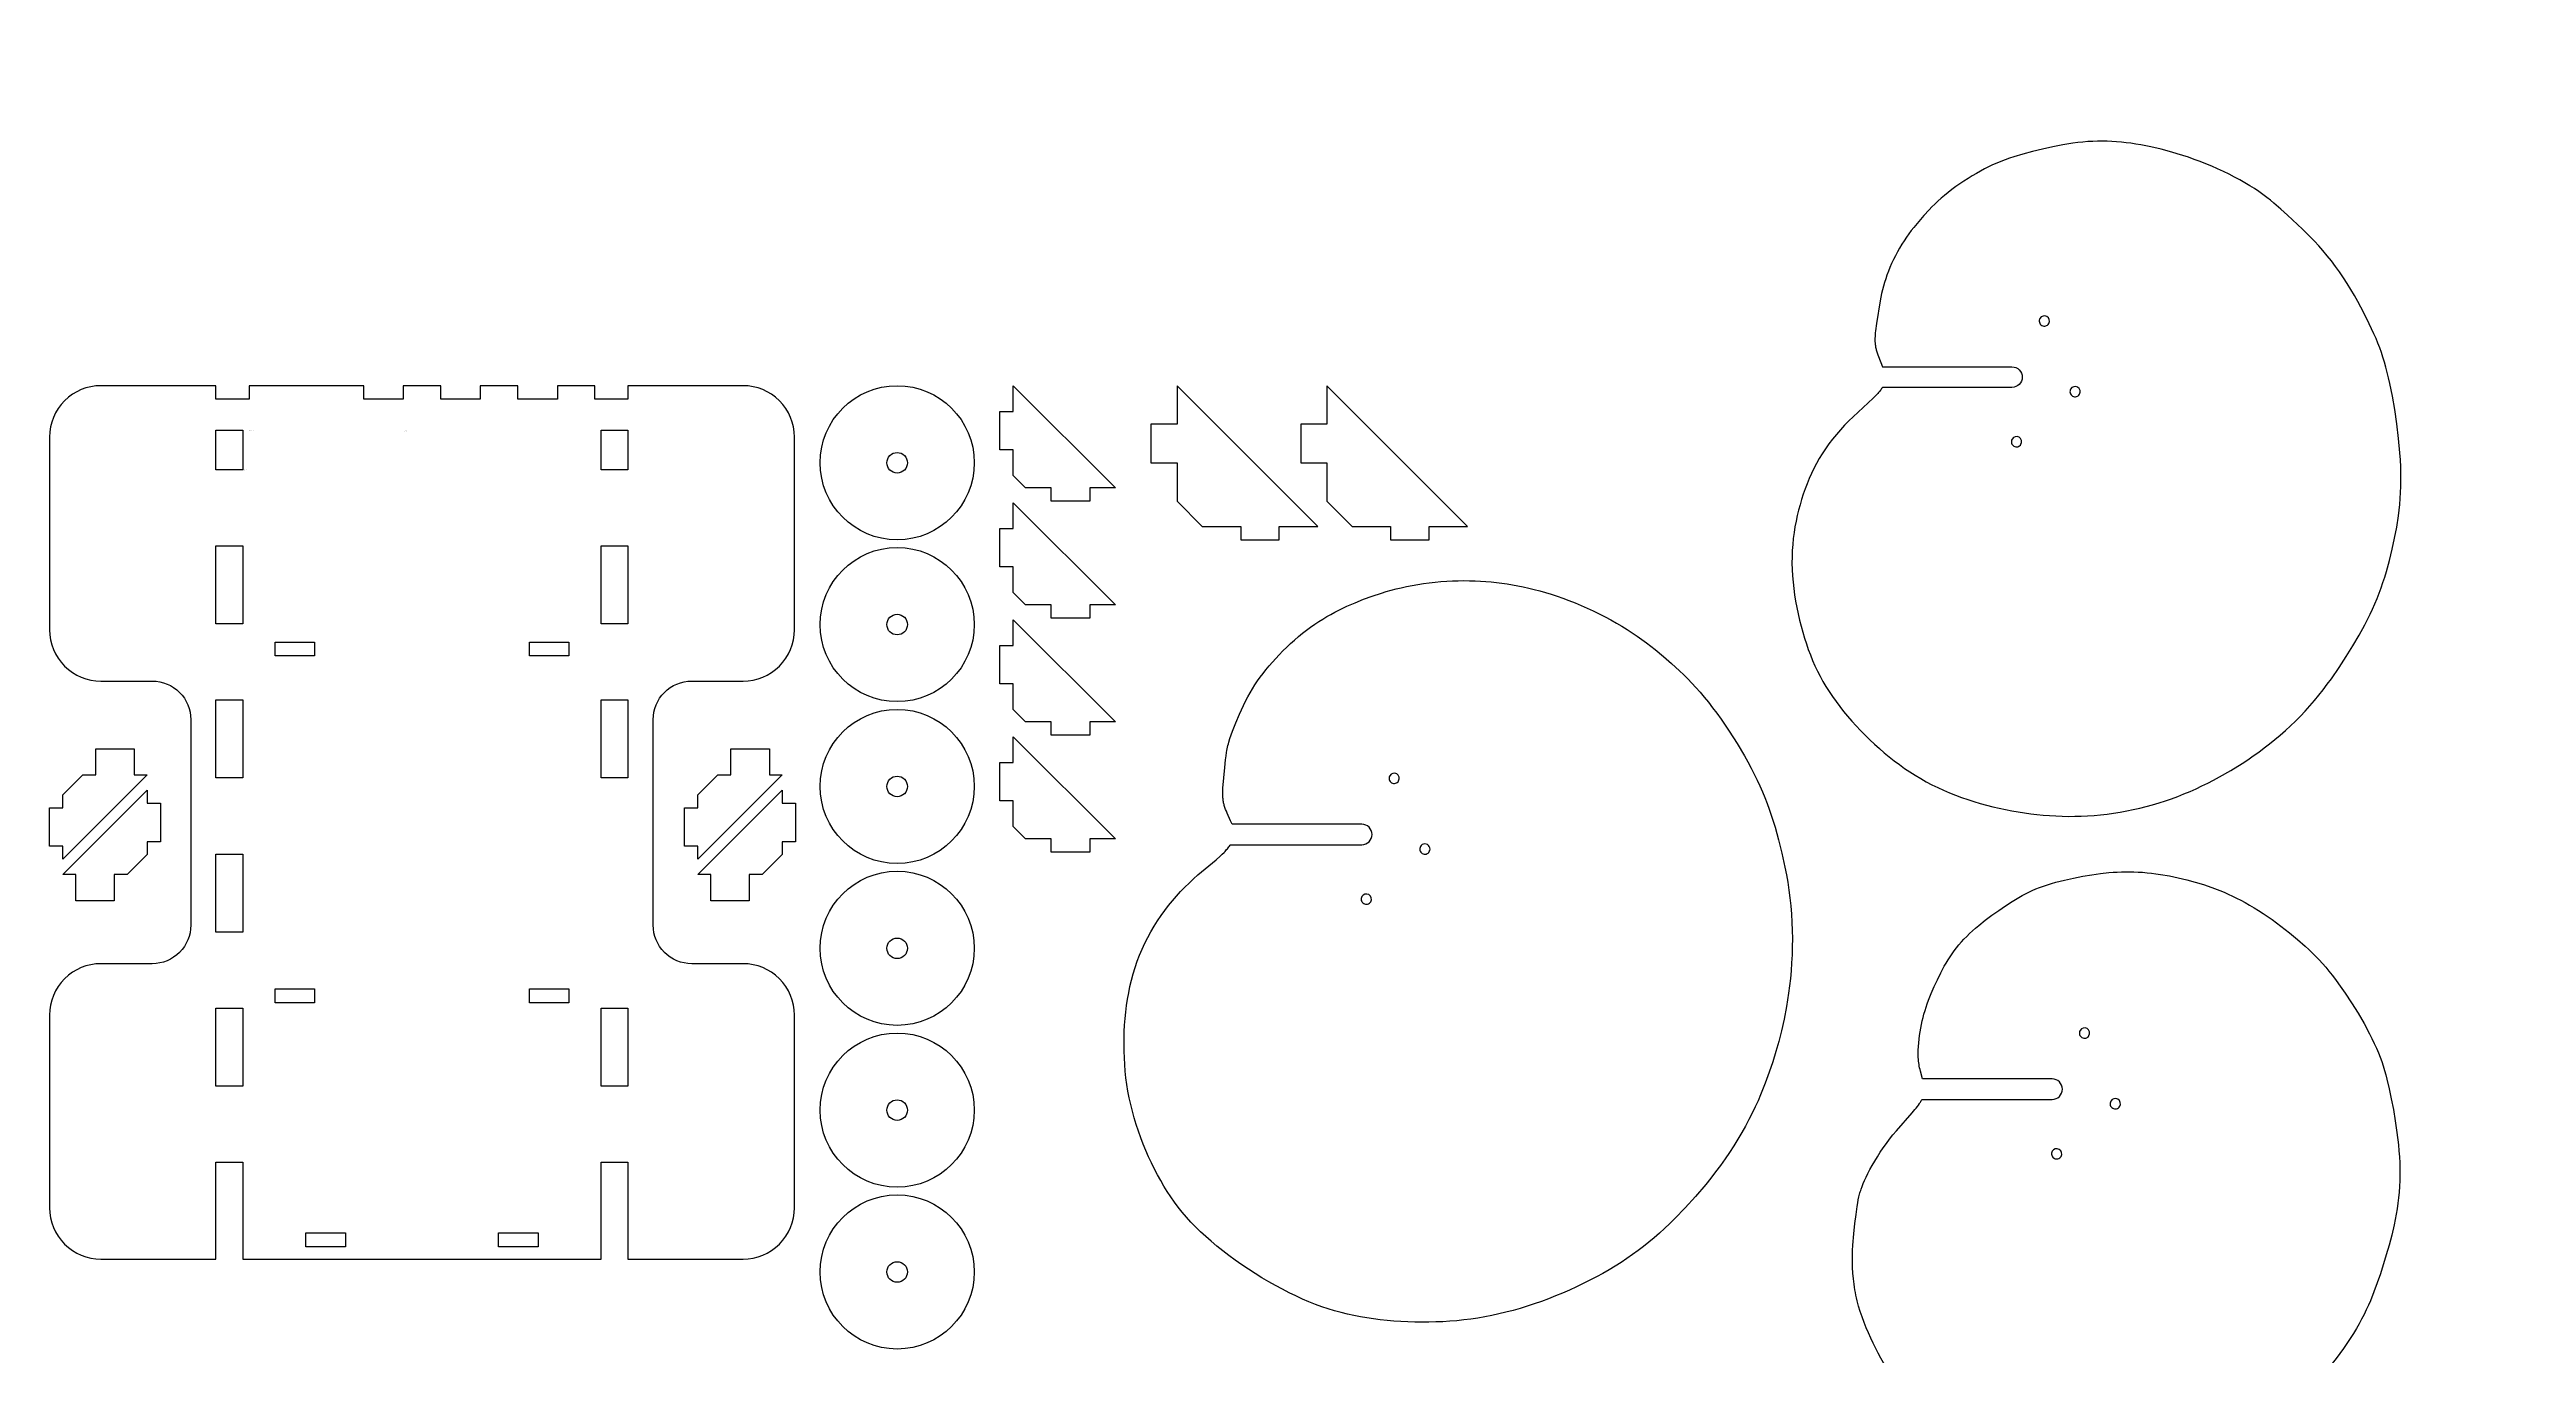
# Model space of a CAD drawing. Extents: x -164 to 800, y -839 to 363.
# Drawn here: x -164 to 800, y -146 to 363 of the extents above; entities that cross this region are included whole.
import ezdxf

# ---------------------------------------------------------------- set-up
doc = ezdxf.new("R2010")
doc.units = 0
doc.header["$MEASUREMENT"] = 0
for name, color, linetype in [('01_Corte Exterior', 160, 'CONTINUOUS'), ('02_Corte Interior', 4, 'CONTINUOUS'), ('DEFAULT', 7, 'CONTINUOUS')]:
    doc.layers.add(name, color=color, linetype=linetype)

# ---------------------------------------------------------------- blocks, each defined once
blk = doc.blocks.new('A$C30EB68E0')
at = {"layer": '01_Corte Exterior'}
blk.add_circle((30, 30), 30, dxfattribs=at)
at = {"layer": '02_Corte Interior'}
blk.add_circle((30, 30), 4, dxfattribs=at)
blk = doc.blocks.new('A$C096F7809')
at = {"layer": '01_Corte Exterior', "elevation": -7.3}
blk.add_lwpolyline([(0, 20, 0.414214), (20, 0), (64.8, 0), (64.8, 37.7), (75.2, 37.7), (75.2, 0), (214.8, 0), (214.8, 37.7), (225.2, 37.7), (225.2, 0), (270, 0, 0.414214), (290, 20), (290, 95, 0.414214), (270, 115), (250, 115, -0.414214), (235, 130), (235, 210, -0.414214), (250, 225), (270, 225, 0.414214), (290, 245), (290, 320, 0.414214), (270, 340), (225.2, 340), (225.2, 334.8), (212.3, 334.8), (212.3, 340), (197.7, 340), (197.7, 334.8), (182.3, 334.8), (182.3, 340), (167.7, 340), (167.7, 334.8), (152.3, 334.8), (152.3, 340), (137.7, 340), (137.7, 334.8), (122.3, 334.8), (122.3, 340), (77.7, 340), (77.7, 334.8), (64.8, 334.8), (64.8, 340), (20, 340, 0.414214), (0, 320), (0, 245, 0.414214), (20, 225), (40, 225, -0.414214), (55, 210), (55, 130, -0.414214), (40, 115), (20, 115, 0.414214), (0, 95)], format="xyb", close=True, dxfattribs=at)
at = {"layer": '02_Corte Interior', "elevation": -7.3}
for points in [[(64.8, 307.3), (64.8, 322.7), (75.2, 322.7), (75.2, 307.3)], [(225.2, 307.3), (214.8, 307.3), (214.8, 322.7), (225.2, 322.7)], [(64.8, 277.7), (75.2, 277.7), (75.2, 247.3), (64.8, 247.3)], [(225.2, 247.3), (214.8, 247.3), (214.8, 277.7), (225.2, 277.7)], [(103.2, 234.8), (87.8, 234.8), (87.8, 240.2), (103.2, 240.2)], [(186.8, 240.2), (202.2, 240.2), (202.2, 234.8), (186.8, 234.8)], [(64.8, 187.3), (64.8, 217.7), (75.2, 217.7), (75.2, 187.3)], [(225.2, 187.3), (214.8, 187.3), (214.8, 217.7), (225.2, 217.7)], [(75.2, 157.7), (75.2, 127.3), (64.8, 127.3), (64.8, 157.7)], [(64.8, 97.7), (75.2, 97.7), (75.2, 67.3), (64.8, 67.3)], [(103.2, 99.8), (87.8, 99.8), (87.8, 105.2), (103.2, 105.2)], [(186.8, 105.2), (202.2, 105.2), (202.2, 99.8), (186.8, 99.8)], [(225.2, 67.3), (214.8, 67.3), (214.8, 97.7), (225.2, 97.7)], [(99.8, 4.8), (99.8, 10.2), (115.2, 10.2), (115.2, 4.8)], [(174.8, 4.8), (174.8, 10.2), (190.2, 10.2), (190.2, 4.8)]]:
    blk.add_lwpolyline(points, close=True, dxfattribs=at)
blk = doc.blocks.new('A$C3C6E755B')
at = {"layer": '01_Corte Exterior', "elevation": 80}
blk.add_lwpolyline([(10.2, 33), (10.2, 38), (43, 5.2), (38, 5.2), (38, 0), (23, 0), (23, 5.2), (18, 5.2), (10.2, 13), (10.2, 18), (0, 18), (0, 33)], close=True, dxfattribs=at)
blk = doc.blocks.new('A$C7F802CB3')
at = {"layer": '01_Corte Exterior', "elevation": -124.15}
blk.add_lwpolyline([(10, 0), (10, 5.2), (0, 5.2), (39.8, 45), (39.8, 35), (45, 35), (45, 20), (39.8, 20), (39.8, 10), (35, 5.2), (25, 5.2), (25, 0)], close=True, dxfattribs=at)
blk = doc.blocks.new('A$C5E3D5326')
at = {"layer": '01_Corte Exterior', "elevation": 175}
blk.add_lwpolyline([(0, 30), (10.2, 30), (10.2, 15), (20, 5.2), (35, 5.2), (35, 0), (50, 0), (50, 5.2), (65, 5.2), (10.2, 60), (10.2, 45), (0, 45)], close=True, dxfattribs=at)
blk = doc.blocks.new('A$C766F6793')
at = {"layer": '01_Corte Exterior', "elevation": -25.5}
blk.add_lwpolyline([(151.16, 97.05), (194.83, 122.27), (197.04, 120.12), (197.5, 119.65), (197.95, 119.16), (198.39, 118.65), (198.83, 118.13), (199.25, 117.59), (199.66, 117.04), (200.06, 116.47), (200.45, 115.88), (200.83, 115.29), (201.2, 114.68), (201.55, 114.05), (201.89, 113.42), (202.55, 112.14), (203.16, 110.82), (203.75, 109.5), (204.3, 108.17), (204.82, 106.83), (205.32, 105.49), (205.78, 104.15), (206.22, 102.81), (206.62, 101.47), (206.99, 100.11), (207.32, 98.75), (207.63, 97.38), (207.9, 96), (208.14, 94.6), (208.56, 91.76), (208.89, 88.86), (209.15, 85.94), (209.33, 83), (209.43, 80.07), (209.43, 78.62), (209.41, 77.17), (209.35, 75.73), (209.25, 74.3), (209.11, 72.87), (208.92, 71.44), (208.69, 70), (208.41, 68.55), (208.08, 67.09), (207.7, 65.62), (207.27, 64.14), (206.8, 62.64), (206.29, 61.13), (205.74, 59.61), (204.56, 56.58), (203.29, 53.57), (201.97, 50.62), (200.61, 47.77), (199.21, 45.02), (198.49, 43.69), (197.75, 42.39), (196.99, 41.11), (196.2, 39.85), (195.38, 38.61), (194.51, 37.38), (193.6, 36.17), (192.64, 34.95), (191.63, 33.74), (190.55, 32.52), (189.42, 31.29), (188.22, 30.06), (186.98, 28.83), (185.69, 27.6), (183.01, 25.15), (180.27, 22.78), (177.52, 20.51), (174.81, 18.4), (172.14, 16.43), (170.81, 15.51), (169.46, 14.62), (168.1, 13.76), (166.72, 12.92), (165.31, 12.11), (163.86, 11.32), (162.37, 10.55), (160.85, 9.79), (159.29, 9.06), (157.7, 8.35), (156.08, 7.67), (154.44, 7.01), (151.12, 5.77), (147.8, 4.66), (144.48, 3.68), (141.19, 2.82), (137.9, 2.07), (134.6, 1.43), (131.23, 0.89), (129.52, 0.66), (127.77, 0.47), (125.98, 0.3), (124.16, 0.17), (122.29, 0.07), (120.37, 0.02), (118.41, 0), (116.4, 0.03), (114.35, 0.09), (112.27, 0.2), (108.03, 0.53), (103.77, 0.99), (99.58, 1.58), (95.51, 2.26), (91.62, 3.04), (89.74, 3.47), (87.89, 3.93), (86.07, 4.42), (84.26, 4.95), (82.46, 5.53), (80.64, 6.15), (78.81, 6.83), (76.94, 7.56), (75.04, 8.35), (73.09, 9.2), (69.08, 11.07), (64.95, 13.15), (60.81, 15.37), (56.77, 17.68), (52.95, 20.03), (51.16, 21.2), (49.44, 22.37), (47.81, 23.53), (46.27, 24.7), (44.8, 25.87), (43.4, 27.04), (42.05, 28.24), (40.74, 29.45), (39.45, 30.71), (38.18, 32), (35.6, 34.74), (32.94, 37.71), (30.17, 40.93), (27.32, 44.38), (24.44, 48.03), (21.61, 51.82), (20.24, 53.76), (18.91, 55.72), (17.64, 57.7), (16.41, 59.68), (15.25, 61.67), (14.15, 63.67), (13.11, 65.67), (12.13, 67.67), (11.22, 69.66), (10.36, 71.66), (9.56, 73.66), (8.81, 75.65), (8.1, 77.64), (7.45, 79.62), (6.25, 83.57), (5.18, 87.48), (4.22, 91.33), (2.56, 98.83), (1.84, 102.5), (1.22, 106.16), (0.7, 109.88), (0.48, 111.78), (0.3, 113.72), (0.16, 115.71), (0.06, 117.75), (0.01, 119.84), (0, 121.99), (0.04, 124.21), (0.13, 126.48), (0.28, 128.81), (0.47, 131.18), (0.73, 133.59), (1.03, 136.04), (1.39, 138.51), (1.8, 141), (2.27, 143.49), (2.78, 145.97), (3.35, 148.44), (3.96, 150.89), (4.61, 153.3), (5.3, 155.68), (6.03, 158.02), (6.79, 160.31), (7.59, 162.55), (8.41, 164.74), (10.11, 168.96), (11.88, 172.98), (13.71, 176.82), (15.61, 180.49), (16.59, 182.27), (17.59, 184.03), (18.63, 185.76), (19.71, 187.48), (20.83, 189.18), (22, 190.86), (23.22, 192.54), (24.5, 194.21), (25.85, 195.88), (27.27, 197.54), (28.75, 199.2), (30.29, 200.86), (31.91, 202.51), (33.58, 204.16), (35.31, 205.79), (37.09, 207.41), (38.91, 209.02), (40.78, 210.59), (44.6, 213.67), (48.49, 216.6), (52.42, 219.35), (56.35, 221.92), (58.31, 223.13), (60.26, 224.28), (62.21, 225.39), (64.16, 226.44), (66.1, 227.44), (68.05, 228.39), (69.99, 229.28), (71.95, 230.13), (73.92, 230.93), (75.9, 231.67), (77.9, 232.36), (79.93, 233.01), (81.99, 233.6), (84.08, 234.14), (86.22, 234.63), (88.4, 235.06), (90.63, 235.44), (92.9, 235.76), (95.22, 236.04), (97.59, 236.26), (100, 236.42), (102.45, 236.53), (104.93, 236.59), (107.42, 236.6), (109.92, 236.56), (112.42, 236.47), (114.91, 236.33), (117.36, 236.15), (119.78, 235.93), (122.14, 235.67), (124.45, 235.36), (126.68, 235.02), (128.85, 234.63), (130.93, 234.21), (132.95, 233.75), (134.9, 233.24), (136.78, 232.69), (138.62, 232.1), (140.41, 231.47), (142.17, 230.78), (143.92, 230.04), (145.66, 229.25), (147.4, 228.41), (149.16, 227.52), (150.93, 226.57), (152.72, 225.56), (154.53, 224.5), (156.36, 223.39), (158.19, 222.23), (160.02, 221.02), (161.85, 219.76), (163.67, 218.46), (165.45, 217.12), (167.2, 215.73), (168.91, 214.3), (170.57, 212.83), (172.17, 211.32), (173.72, 209.77), (174.46, 208.98), (175.2, 208.18), (175.91, 207.36), (176.61, 206.53), (177.3, 205.69), (177.97, 204.84), (179.27, 203.1), (180.52, 201.32), (181.71, 199.49), (182.85, 197.61), (183.94, 195.7), (184.99, 193.77), (185.99, 191.82), (187.85, 187.94), (189.5, 184.24), (190.92, 180.88), (192.07, 177.97), (192.55, 176.69), (192.97, 175.53), (193.32, 174.45), (193.62, 173.42), (193.76, 172.92), (193.88, 172.41), (194, 171.9), (194.1, 171.37), (194.3, 170.28), (194.47, 169.08), (194.62, 167.77), (194.75, 166.32), (194.86, 164.75), (194.94, 163.04), (194.98, 161.22), (194.99, 159.29), (194.94, 157.29), (194.85, 155.24), (194.69, 153.15), (194.49, 151.06), (194.22, 148.97), (193.92, 146.9), (193.57, 144.88), (191.72, 135.7), (191.43, 134.1), (191.31, 133.34), (191.21, 132.59), (191.14, 131.87), (191.08, 131.17), (191.06, 130.83), (191.05, 130.5), (191.05, 130.17), (191.05, 129.85), (191.06, 129.59), (191.07, 129.33), (147.16, 103.98, 1)], format="xyb", close=True, dxfattribs=at)
at = {"layer": '02_Corte Interior', "elevation": -25.5}
for points in [[(135.05, 123.42, 0.414214), (133.05, 121.42, 1), (137.05, 121.42, 0.414214)], [(125.04, 95.14, 0.414214), (123.04, 93.14, 1), (127.04, 93.14, 0.414214)], [(149.16, 77.3, 0.414214), (147.16, 75.3, 1), (151.16, 75.3, 0.414214)]]:
    blk.add_lwpolyline(points, format="xyb", close=True, dxfattribs=at)
blk = doc.blocks.new('A$C0D4C4A23')
at = {"layer": '01_Corte Exterior', "elevation": 138.35}
blk.add_lwpolyline([(165.3, 114.3), (209, 139.53), (209, 139.82), (209.01, 140.1), (209.03, 140.47), (209.06, 140.84), (209.11, 141.23), (209.16, 141.61), (209.23, 142.01), (209.31, 142.41), (209.4, 142.82), (209.49, 143.23), (209.71, 144.08), (209.96, 144.96), (213.17, 155.12), (213.8, 157.37), (214.38, 159.67), (214.9, 162), (215.35, 164.34), (215.73, 166.68), (216.02, 169.01), (216.24, 171.32), (216.37, 173.6), (216.43, 175.85), (216.4, 178.07), (216.31, 180.26), (216.15, 182.42), (215.92, 184.56), (215.63, 186.68), (215.28, 188.79), (214.88, 190.9), (214.42, 193), (213.91, 195.1), (213.35, 197.21), (212.73, 199.32), (212.05, 201.44), (211.31, 203.57), (210.5, 205.7), (209.61, 207.84), (208.65, 209.97), (207.61, 212.1), (206.48, 214.23), (205.28, 216.34), (204, 218.44), (202.65, 220.52), (201.22, 222.57), (199.74, 224.6), (198.19, 226.58), (196.6, 228.53), (194.98, 230.44), (193.32, 232.3), (191.63, 234.1), (189.92, 235.86), (188.2, 237.55), (186.47, 239.19), (184.72, 240.77), (182.96, 242.29), (181.18, 243.75), (179.37, 245.16), (177.54, 246.5), (175.67, 247.79), (173.77, 249.03), (171.82, 250.21), (169.81, 251.34), (167.76, 252.43), (165.65, 253.47), (163.48, 254.46), (161.27, 255.4), (159, 256.3), (156.69, 257.16), (154.33, 257.97), (151.95, 258.73), (149.53, 259.45), (147.09, 260.12), (144.64, 260.75), (142.18, 261.32), (139.7, 261.85), (137.23, 262.32), (134.75, 262.73), (132.28, 263.09), (129.81, 263.39), (127.33, 263.62), (124.86, 263.79), (122.39, 263.9), (119.91, 263.94), (117.43, 263.91), (114.95, 263.82), (112.46, 263.65), (109.97, 263.42), (107.47, 263.12), (104.97, 262.76), (102.48, 262.33), (99.99, 261.85), (97.5, 261.31), (95.03, 260.71), (92.57, 260.07), (90.13, 259.38), (87.71, 258.65), (85.32, 257.88), (82.95, 257.06), (80.61, 256.21), (78.29, 255.32), (76.01, 254.39), (73.75, 253.42), (71.51, 252.42), (69.3, 251.36), (67.11, 250.27), (64.94, 249.12), (62.79, 247.93), (60.65, 246.68), (58.53, 245.38), (56.42, 244.03), (54.33, 242.62), (52.26, 241.16), (50.2, 239.64), (48.17, 238.06), (46.16, 236.44), (44.18, 234.77), (42.24, 233.05), (40.33, 231.29), (38.45, 229.48), (36.62, 227.64), (34.84, 225.75), (33.1, 223.84), (31.41, 221.89), (29.77, 219.91), (28.17, 217.9), (26.63, 215.86), (25.13, 213.79), (23.67, 211.7), (22.25, 209.58), (20.87, 207.43), (19.53, 205.25), (16.96, 200.81), (14.52, 196.26), (13.35, 193.93), (12.21, 191.58), (11.12, 189.19), (10.06, 186.77), (9.05, 184.32), (8.09, 181.84), (7.18, 179.32), (6.32, 176.77), (5.51, 174.2), (4.77, 171.6), (4.08, 168.97), (3.45, 166.33), (2.89, 163.67), (2.38, 161), (1.93, 158.32), (1.54, 155.65), (1.2, 152.99), (0.91, 150.34), (0.46, 145.11), (0.17, 140), (0.02, 135.05), (0, 130.27), (0.12, 125.63), (0.23, 123.35), (0.38, 121.1), (0.58, 118.87), (0.82, 116.66), (1.1, 114.45), (1.43, 112.25), (1.81, 110.06), (2.24, 107.87), (2.7, 105.68), (3.21, 103.5), (4.34, 99.15), (5.59, 94.86), (6.94, 90.64), (8.4, 86.49), (9.99, 82.38), (10.85, 80.34), (11.76, 78.28), (12.74, 76.21), (13.78, 74.11), (14.9, 71.99), (16.1, 69.83), (17.38, 67.64), (18.75, 65.41), (20.21, 63.15), (21.74, 60.86), (25, 56.24), (28.42, 51.67), (31.9, 47.27), (35.32, 43.17), (38.59, 39.45), (40.16, 37.76), (41.68, 36.17), (43.16, 34.67), (44.62, 33.27), (46.06, 31.94), (47.51, 30.66), (48.98, 29.43), (50.48, 28.21), (52.05, 27), (53.69, 25.78), (57.22, 23.27), (61.14, 20.65), (65.44, 17.98), (67.71, 16.65), (70.04, 15.33), (72.43, 14.05), (74.86, 12.82), (77.31, 11.64), (79.77, 10.53), (82.23, 9.5), (84.67, 8.55), (87.07, 7.68), (89.43, 6.89), (91.73, 6.17), (93.97, 5.53), (98.22, 4.4), (105.86, 2.62), (109.36, 1.87), (112.82, 1.21), (114.59, 0.92), (116.4, 0.66), (118.28, 0.44), (120.23, 0.26), (122.26, 0.12), (124.39, 0.04), (126.59, 0), (128.87, 0.02), (131.21, 0.08), (133.61, 0.2), (136.04, 0.37), (138.49, 0.6), (140.95, 0.87), (143.39, 1.18), (145.82, 1.54), (148.2, 1.95), (150.54, 2.38), (152.82, 2.86), (155.05, 3.36), (157.22, 3.89), (161.39, 5.02), (165.33, 6.22), (169.08, 7.5), (170.9, 8.17), (172.68, 8.86), (174.42, 9.58), (176.13, 10.32), (177.82, 11.1), (179.48, 11.92), (181.13, 12.78), (182.75, 13.69), (184.36, 14.64), (185.95, 15.64), (187.54, 16.69), (189.11, 17.79), (190.68, 18.94), (192.24, 20.13), (195.34, 22.64), (198.39, 25.27), (201.38, 27.99), (204.27, 30.75), (207, 33.5), (209.55, 36.23), (210.75, 37.59), (211.9, 38.94), (213, 40.31), (214.07, 41.68), (215.1, 43.08), (216.09, 44.52), (217.07, 45.99), (218.02, 47.52), (218.96, 49.09), (219.88, 50.71), (220.77, 52.38), (221.65, 54.08), (222.49, 55.8), (223.29, 57.54), (224.05, 59.27), (224.75, 60.99), (225.4, 62.69), (225.99, 64.35), (226.52, 65.97), (226.99, 67.55), (227.42, 69.09), (227.8, 70.6), (228.46, 73.57), (229.04, 76.51), (229.54, 79.52), (229.76, 81.06), (229.96, 82.63), (230.12, 84.23), (230.23, 85.87), (230.3, 87.53), (230.33, 89.22), (230.3, 90.92), (230.23, 92.62), (230.11, 94.31), (229.96, 95.98), (229.77, 97.62), (229.54, 99.22), (229.29, 100.78), (229, 102.29), (228.68, 103.76), (228.33, 105.19), (227.94, 106.6), (227.52, 108), (227.05, 109.38), (226.56, 110.77), (223.33, 119.16), (222.27, 121.84), (222, 122.49), (221.71, 123.13), (221.41, 123.76), (221.08, 124.38), (220.91, 124.68), (220.74, 124.99), (220.56, 125.28), (220.37, 125.58), (220.17, 125.87), (219.97, 126.16), (219.76, 126.45), (219.54, 126.73), (219.31, 127.01), (219.08, 127.29), (218.84, 127.56), (218.59, 127.83), (218.33, 128.1), (218.06, 128.37), (217.51, 128.89), (216.93, 129.41), (216.33, 129.92), (213, 132.6), (169.3, 107.37, -1)], format="xyb", close=True, dxfattribs=at)
at = {"layer": '02_Corte Interior', "elevation": 138.35}
for points in [[(155.19, 131.74, 0.414214), (153.19, 133.74, 0.414214), (151.19, 131.74, 1)], [(141.18, 103.46, 1), (145.18, 103.46, 0.414214), (143.18, 105.46, 0.414214)], [(169.3, 85.62, 0.414214), (167.3, 87.62, 0.414214), (165.3, 85.62, 1)]]:
    blk.add_lwpolyline(points, format="xyb", close=True, dxfattribs=at)
blk = doc.blocks.new('A$C44B74ED1')
at = {"layer": '01_Corte Exterior', "elevation": 79.5}
blk.add_lwpolyline([(188.17, 117.39), (231.91, 142.65), (232.4, 142.26), (233.04, 141.78), (235.69, 139.89), (236.33, 139.41), (236.96, 138.91), (237.26, 138.66), (237.55, 138.4), (237.84, 138.14), (238.12, 137.88), (238.39, 137.6), (238.66, 137.33), (238.92, 137.05), (239.17, 136.76), (239.41, 136.47), (239.64, 136.17), (239.87, 135.87), (240.09, 135.56), (240.3, 135.25), (240.51, 134.93), (240.71, 134.61), (240.91, 134.28), (241.29, 133.62), (241.65, 132.93), (242, 132.24), (245.34, 124.94), (246.62, 122.14), (247.19, 120.8), (247.71, 119.49), (247.95, 118.85), (248.18, 118.2), (248.39, 117.55), (248.58, 116.9), (248.77, 116.24), (248.95, 115.57), (249.27, 114.19), (249.56, 112.72), (249.84, 111.17), (250.35, 107.8), (250.8, 104.15), (251.15, 100.38), (251.28, 98.49), (251.36, 96.63), (251.39, 94.79), (251.38, 92.98), (251.31, 91.19), (251.19, 89.4), (251.02, 87.61), (250.8, 85.8), (250.52, 83.96), (250.21, 82.09), (249.84, 80.19), (249.42, 78.25), (248.96, 76.29), (248.46, 74.31), (247.91, 72.33), (247.32, 70.35), (246.69, 68.39), (246.01, 66.46), (245.3, 64.56), (244.55, 62.71), (243.77, 60.91), (242.95, 59.16), (242.11, 57.46), (241.24, 55.81), (240.34, 54.21), (239.43, 52.66), (238.49, 51.15), (237.53, 49.67), (236.55, 48.22), (235.56, 46.8), (233.5, 44), (231.33, 41.23), (229.03, 38.46), (226.54, 35.66), (225.22, 34.24), (223.84, 32.82), (222.39, 31.39), (220.87, 29.96), (219.29, 28.52), (217.65, 27.09), (215.95, 25.67), (214.2, 24.26), (212.41, 22.88), (210.57, 21.53), (208.71, 20.22), (206.83, 18.94), (204.94, 17.72), (203.04, 16.54), (201.14, 15.41), (199.23, 14.33), (197.33, 13.31), (195.43, 12.33), (193.53, 11.4), (191.63, 10.51), (189.73, 9.67), (187.81, 8.86), (185.88, 8.08), (183.92, 7.34), (181.94, 6.62), (179.92, 5.94), (177.86, 5.28), (175.75, 4.66), (173.58, 4.06), (171.36, 3.5), (169.07, 2.98), (166.72, 2.48), (164.31, 2.03), (161.85, 1.62), (159.35, 1.24), (156.8, 0.92), (154.24, 0.64), (151.66, 0.41), (149.08, 0.23), (146.51, 0.1), (143.97, 0.02), (141.46, 0), (138.99, 0.03), (136.58, 0.1), (134.22, 0.23), (131.92, 0.39), (129.67, 0.6), (127.47, 0.84), (123.2, 1.42), (119.06, 2.12), (114.96, 2.92), (110.81, 3.85), (108.7, 4.38), (106.55, 4.96), (104.36, 5.6), (102.11, 6.3), (99.8, 7.07), (97.44, 7.91), (95.02, 8.83), (92.55, 9.82), (90.04, 10.88), (87.51, 12.01), (82.39, 14.44), (77.33, 17.07), (72.43, 19.82), (70.07, 21.23), (67.78, 22.65), (65.57, 24.08), (63.44, 25.53), (61.38, 26.98), (59.39, 28.46), (57.45, 29.95), (55.57, 31.46), (53.72, 33.01), (51.89, 34.6), (48.26, 37.92), (44.6, 41.49), (40.87, 45.35), (37.08, 49.54), (35.17, 51.75), (33.26, 54.05), (31.37, 56.44), (29.49, 58.9), (27.64, 61.43), (25.83, 64.03), (24.07, 66.68), (22.36, 69.39), (20.72, 72.14), (19.15, 74.9), (17.66, 77.68), (16.25, 80.46), (14.91, 83.21), (13.66, 85.93), (12.5, 88.61), (11.41, 91.22), (9.48, 96.23), (7.84, 100.92), (6.46, 105.3), (5.27, 109.43), (4.25, 113.44), (3.33, 117.47), (2.48, 121.67), (1.71, 126.13), (1.04, 130.94), (0.74, 133.47), (0.49, 136.1), (0.29, 138.8), (0.13, 141.59), (0.04, 144.45), (0, 147.37), (0.03, 150.35), (0.13, 153.37), (0.29, 156.43), (0.52, 159.51), (0.82, 162.61), (1.18, 165.7), (1.6, 168.79), (2.07, 171.85), (3.16, 177.88), (4.43, 183.72), (5.84, 189.34), (6.6, 192.06), (7.4, 194.72), (8.23, 197.33), (9.11, 199.89), (10.03, 202.41), (11, 204.9), (12.02, 207.36), (13.1, 209.79), (14.24, 212.22), (15.45, 214.64), (16.72, 217.06), (18.06, 219.47), (19.46, 221.9), (20.94, 224.32), (22.48, 226.74), (24.07, 229.16), (25.73, 231.57), (27.44, 233.97), (29.2, 236.34), (31.01, 238.69), (32.85, 241), (34.73, 243.27), (36.64, 245.5), (38.58, 247.67), (40.55, 249.79), (42.54, 251.85), (44.56, 253.85), (46.61, 255.79), (48.68, 257.67), (50.77, 259.5), (52.9, 261.26), (55.06, 262.97), (57.25, 264.63), (59.46, 266.24), (61.72, 267.8), (64, 269.31), (66.31, 270.78), (68.65, 272.2), (71.01, 273.58), (73.39, 274.91), (75.79, 276.19), (78.2, 277.42), (80.62, 278.61), (83.04, 279.74), (85.46, 280.82), (87.89, 281.84), (90.31, 282.8), (92.74, 283.71), (95.18, 284.55), (97.63, 285.33), (100.1, 286.05), (102.59, 286.71), (105.13, 287.3), (107.7, 287.82), (110.33, 288.28), (113.02, 288.68), (115.77, 289.01), (118.58, 289.28), (121.46, 289.49), (124.4, 289.63), (127.4, 289.72), (130.45, 289.74), (133.53, 289.7), (136.64, 289.6), (139.75, 289.45), (142.86, 289.24), (145.94, 288.97), (148.98, 288.64), (151.98, 288.26), (154.9, 287.83), (157.76, 287.33), (160.53, 286.78), (163.22, 286.18), (165.82, 285.51), (168.34, 284.79), (170.78, 284.01), (173.16, 283.16), (175.49, 282.25), (177.76, 281.27), (180, 280.23), (182.21, 279.11), (184.41, 277.93), (186.59, 276.68), (188.77, 275.36), (190.95, 273.98), (193.12, 272.52), (195.28, 271), (197.43, 269.42), (199.56, 267.78), (201.66, 266.09), (203.73, 264.34), (205.76, 262.54), (207.73, 260.69), (209.65, 258.79), (211.51, 256.86), (213.31, 254.89), (215.04, 252.88), (216.7, 250.84), (218.3, 248.77), (219.83, 246.67), (221.3, 244.54), (222.72, 242.39), (224.08, 240.21), (225.39, 238.01), (226.64, 235.79), (227.85, 233.54), (229, 231.27), (230.11, 228.98), (231.16, 226.67), (232.15, 224.33), (233.09, 221.97), (233.95, 219.58), (234.75, 217.17), (235.47, 214.74), (236.12, 212.28), (236.68, 209.8), (237.16, 207.3), (237.56, 204.79), (237.87, 202.27), (238.1, 199.75), (238.24, 197.23), (238.31, 194.72), (238.29, 192.21), (238.2, 189.73), (238.04, 187.27), (237.8, 184.84), (237.5, 182.44), (237.12, 180.07), (236.68, 177.73), (236.17, 175.41), (235.6, 173.12), (234.96, 170.85), (234.26, 168.61), (233.51, 166.38), (230.35, 157.72), (229.66, 155.67), (229.35, 154.67), (229.08, 153.69), (228.96, 153.21), (228.85, 152.74), (228.76, 152.27), (228.67, 151.81), (228.6, 151.36), (228.54, 150.91), (228.49, 150.47), (228.46, 150.04), (228.46, 149.89), (184.17, 124.32, 1)], format="xyb", close=True, dxfattribs=at)
at = {"layer": '02_Corte Interior', "elevation": 79.5}
for points in [[(170.06, 141.76, 1), (174.06, 141.76, 0.414214), (172.06, 143.76, 0.414214)], [(164.05, 113.48, 0.414214), (162.05, 115.48, 0.414214), (160.05, 113.48, 1)], [(188.17, 95.63, 0.414214), (186.17, 97.63, 0.414214), (184.17, 95.63, 1)]]:
    blk.add_lwpolyline(points, format="xyb", close=True, dxfattribs=at)

msp = doc.modelspace()

# ---------------------------------------------------------------- block references
at = {"layer": 'DEFAULT'}
for name, p, rotation in [('A$C0D4C4A23', (800.13, 247.36, -199.65), 149.9999999999999), ('A$C30EB68E0', (135.82, 231.68, -7.3), 270), ('A$C7F802CB3', (205.82, 231.68, 116.85), 270), ('A$C44B74ED1', (568.34, 68.56, -79.5), 149.9999999999999), ('A$C7F802CB3', (205.82, 186.13, 116.85), 270), ('A$C30EB68E0', (135.82, 168.68, -7.3), 270), ('A$C7F802CB3', (205.82, 140.58, 116.85), 270), ('A$C30EB68E0', (135.82, 105.68, -7.3), 270), ('A$C3C6E755B', (-164.18, 90.38, -87.3), 270), ('A$C3C6E755B', (83.06, 90.38, -80), 270), ('A$C7F802CB3', (205.82, 95.04, 116.85), 270), ('A$C3C6E755B', (-120.98, 31.18, -87.3), 89.99999999999999), ('A$C3C6E755B', (126.26, 31.18, -80), 89.99999999999999), ('A$C766F6793', (794.89, -29.7, -35.8), 149.9999999999999), ('A$C30EB68E0', (135.82, 42.68, -7.3), 270), ('A$C30EB68E0', (135.82, -20.32, -7.3), 270), ('A$C30EB68E0', (135.82, -83.32, -7.3), 270)]:
    msp.add_blockref(name, p, dxfattribs=dict(at, rotation=rotation))
for name, p in [('A$C096F7809', (-164.18, -108.32)), ('A$C5E3D5326', (264.59, 171.68, -182.3)), ('A$C5E3D5326', (322.91, 171.68, -182.3))]:
    msp.add_blockref(name, p, dxfattribs=at)

# ---------------------------------------------------------------- texts
at = {"layer": '02_Corte Interior', "char_height": 0.2, "attachment_point": 1}
for s, width, insert in [('Team Breath ', 107.9231, (-86.48, 214.38, -7.3)), ('\\pxqc;Team \\PBreath', 127, (-88.98, 214.38, -7.3)), ('Team Elixir', 150, (-88.98, 198.98, -7.3))]:
    msp.add_mtext_dynamic_manual_height_columns(s, width=width, gutter_width=1, heights=[0], dxfattribs=dict(at, insert=insert))

doc.saveas('drawing.dxf')
